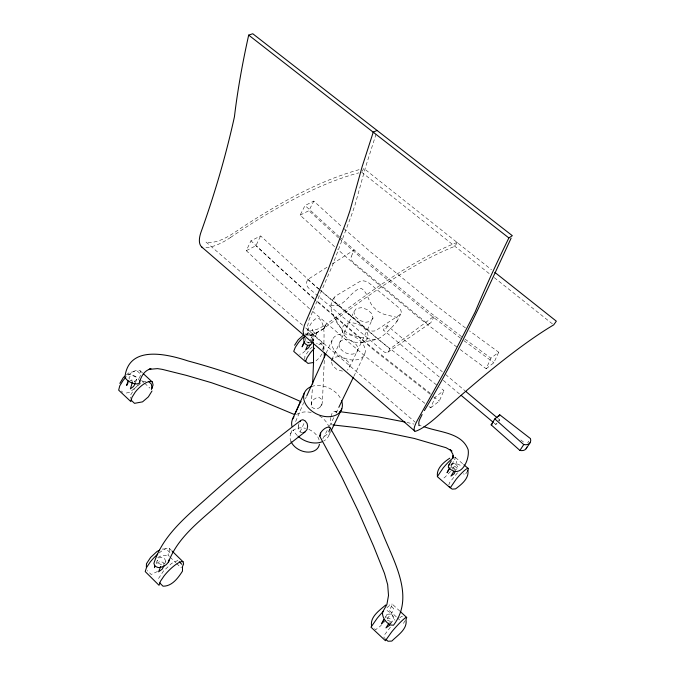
<?xml version="1.0" encoding="UTF-8"?>
<svg xmlns="http://www.w3.org/2000/svg" width="675" height="675" viewBox="0 0 675 675"><rect width="100%" height="100%" fill="white"/><g stroke="black" fill="none" stroke-linecap="round" stroke-linejoin="round"><path stroke-width="0.51" stroke-dasharray="3.38 2.53" d="M324.278 360.442L322.414 401.692L321.781 405.11L319.638 407.616L317.25 408.746L314.246 408.628L311.977 407.287L311.167 405.236L312.441 387.661M306.939 334.631A13.475 4.193 -49 0 1 312.128 334.058L312.027 336.884L310.441 340.267M312.137 334.058L323.882 344.174L323.722 346.967L322.507 349.498M304.695 359.454L304.881 356.392L309.462 349.498L312.567 346.705M312.787 341.314L313.073 337.146L309.732 334.26L306.543 334.564M321.781 405.11L321.815 404.595L319.638 407.59M311.167 405.236L311.707 402.317L313.909 399.33L316.254 397.913L319.385 397.592L321.671 399.423L322.414 401.692M323.198 350.705L323.165 345.845L319.798 342.942L316.499 343.718M330.834 417.454L330.556 420.491L331.813 424.828M302.67 432.802L300.046 431.949L298.595 429.148L298.502 424.6M298.316 426.203L299.008 423.487M331.037 416.559L331.754 413.885L333.636 411.564L338.774 411.539M439.29 376.979L383.586 330.168L384.007 328.607L385.889 326.371L387.349 325.704L442.311 371.756M387.349 325.704L386.927 327.265L385.054 329.493L383.586 330.168M399.878 611.162L392.302 604.15L391.753 606.116L389.104 610.183L396.605 617.153M334.26 297.473C324.236 309.757 339.736 322.448 343.297 333.712M454.343 457.329A14.107 2.32 -49.4 0 1 455.524 457.574L452.225 464.003L458.241 469.193M451.651 464.164L451.035 466.087L452.427 468.315L455.001 469.522L457.253 469.007L457.861 467.075L456.477 464.864L453.904 463.657L451.651 464.164L450.706 465.826M390.665 623.717L392.825 620.578L393.652 618.072L392.15 615.33L389.222 613.955L386.556 614.739L385.087 617.228M135.548 382.531L136.662 379.164L135.616 376.962L132.933 375.697L130.157 376.11L128.925 377.975L129.954 380.185L132.663 381.459M376.085 134.063L365.428 167.493L355.084 204.795L351.557 215.047L332.454 265.477L308.998 319.942L307.589 326L307.716 328.286L308.897 330.666M386.556 614.739L385.72 617.245L387.214 619.996L390.167 621.38L392.825 620.578M448.757 485.055L449.66 482.465L457.523 472.787M329.771 429.047L327.232 434.118L322.557 438.075M139.354 378.295L140.957 373.781L140.257 370.862A14.968 5.763 -45.9 0 0 126.276 376.962M156.119 563.178L158.473 558.023L161.561 557.288L164.59 558.714L165.805 561.465L164.801 563.887M290.621 433.755L292.562 429.038M295.667 421.495L303.699 402.578M360.568 342.647L376.574 339.449L380.852 337.331L386.176 333.053L395.449 323.612L397.583 319.95L396.892 317.377C389.416 315.25 380.396 315.048 374.887 308.424C368.187 303.176 368.398 292.326 361.041 288.293C350.038 290.351 344.444 309.386 331.163 305.032L330.843 305.243M326.987 267.258L307.69 279.543L306.72 281.88A4.801 3.299 59.9 0 0 308.779 288.166L383.451 351.447A4.919 3.468 55.8 0 0 388.749 351.262L389.88 348.975L434.43 315.942L431.165 322.169A4.717 3.459 55.6 0 1 425.959 322.456L353.287 262.398A4.607 3.299 60.1 0 1 351.363 256.314M304.737 336.302L308.627 327.569L311.943 322.051L315.25 318.988L319.098 318.406C327.038 326.506 322.608 340.9 324.304 351.287M429.005 406.536L430.658 407.81L435.282 397.102L443.914 390.504L439.805 387.374M430.658 407.81L439.256 401.178L443.914 390.504M312.314 342.098L317.714 331.813L315.765 333.619L316.761 332.767L314.111 333.18L314.82 333.146L312.77 331.366L313.293 332.125L312.567 329.451L313.436 341.533M351.371 256.323L354.181 249.944L331.374 264.465M457.102 242.435C408.535 261.714 367.166 294.46 325.35 324.97L324.008 328.531L325.51 325.105L316.803 329.459L309.538 331.138L306.492 334.868M324.008 328.531L325.519 325.114M305.429 398.765L306.298 396.866M326.185 353.076L332.235 339.753M460.215 349.54L486.135 368.727L490.928 358.189L498.698 352.223L469.606 330.952M389.99 624.409L391.188 621.776L389.998 618.705L386.868 617.752L383.619 619.717M486.135 368.727L493.889 362.72L498.698 352.223M342.436 371.149L336.69 369.352L332.412 365.428L331.256 360.906L353.86 311.884L356.24 308.559L361.353 307.682L367.234 309.572L371.689 313.512L373.013 318.026L349.751 366.702L347.431 370.128M300.046 431.949L305.176 420.871M494.176 423.107L495.788 424.465L496.454 423.039M499.019 421.267L499.686 419.842L498.074 418.492M309.555 308.737L274.32 277.104L246.308 250.67L250.957 240.823L260.618 235.904L318.718 289.069M246.308 250.67L255.926 245.708L260.618 235.904M333.779 417.707L328.607 427.79M336.057 412.999L338.344 408.299M353.852 376.321L364.795 353.742M329.062 435.021L330.429 432.219M396.816 321.823L400.756 313.9M334.589 246.704L300.139 215.156L305.016 205.521L313.799 201.099L341.812 226.724M300.139 215.156L308.897 210.693L313.799 201.099M305.108 339.82L305.935 338.192M322.861 438.64L328.126 428.701M165.805 561.465L164.489 563.937L161.401 564.688L158.355 563.254L157.14 560.495M362.062 171.391L363.825 168.412L491.543 269.772M138.198 384.379L137.202 386.016L129.954 392.167L125.094 393.339M467.581 471.023L464.999 475.04L463.497 473.74M457.253 242.561L454.84 246.274C405.751 266.06 363.867 299.211 321.502 330.109A67.129 21.372 -50.1 0 1 308.348 335.905M136.662 379.164L135.439 381.029L133.591 381.316M527.707 442.775L528.812 441.104M322.009 353.902L319.402 357.792L314.508 362.239M403.355 623.422L406.072 619.38M373.013 318.026L370.693 321.393L365.572 322.312L359.615 320.414L355.134 316.415L353.86 311.884M331.256 360.906L333.636 357.522L338.614 356.552L344.292 358.332L348.545 362.205L349.751 366.702M452.242 469.201L455.625 464.67L456.865 461.109L454.663 459.202M387.104 618.882L392.707 611.55L393.652 608.588L389.543 604.783M390.445 627.134L384.733 634.584L383.839 637.386L385.214 638.677M306.349 334.741L309.395 331.02M385.695 620.384L380.067 626.366L375.646 629.691L373.604 627.775M450.546 471.471L444.563 477.605L441.982 479.039M305.21 350.857L302.147 353.616L299.624 354.232M126.385 374.929L129.33 372.457L137.388 371.132L140.856 374.347M399.735 617.853L401.887 616.216L403.262 617.49M495.788 424.465L497.078 423.579M387.863 352.249L430.287 323.156M498.403 420.727L499.686 419.842M323.848 328.396L321.359 329.982A67.12 21.381 -50.1 0 1 308.205 335.787M156.558 563.439L159.983 561.423L163.156 562.393L163.882 564.73M129.338 381.282L131.625 379.974L134.435 380.793L134.992 382.514M157.537 571.463L151.192 574.467L147.277 570.586M177.896 560.436L171.653 563.38L163.46 571.075L158.228 578.939L158.642 580.61M157.756 557.474L161.873 555.542L165.189 555.263L168.227 556.571M359.075 169.678C318.828 180.892 282.091 201.774 247.101 224.134C234.773 231.744 222.252 243.27 206.719 242.595L205.883 241.945L302.51 325.156M145.893 381.24L142.054 382.126L134.688 388.387L130.115 395.854L130.672 398.385M451.246 463.919C454.798 463.134 459.321 463.683 461.658 466.737M311.04 342.605L308.72 342.951L306.256 341.795L305.497 340.478M162.211 549.096L166.05 548.842L169.99 552.698L170.353 554.445M306.29 335.129L308.745 335.011L310.998 336.479L312.154 338.437L312.39 340.436M375.435 339.694C359.412 337.399 340.647 335.855 334.665 317.461M127.558 374.127C132.292 374.304 137.295 376.582 139.725 380.776M406.957 422.457L413.826 424.06M418.399 425.208L421.141 425.891M306.534 341.871L309.133 342.605M451.642 467.463L454.402 468.256L455.136 469.952M387.045 610.554L389.888 612.335L393.061 615.988L394.968 620.308M461.675 336.682L425.183 308.753L362.188 256.922L340.234 237.6M465.016 339.137L490.928 358.189M463.953 340.681L493.889 362.72M456.865 347.068L420.365 318.963L357.345 266.819L337.728 249.48M308.728 330.514L309.378 331.003M436.514 384.868L379.232 340.208L319.511 289.744M465.446 327.915L433.316 303.328L370.668 252.011L343.373 228.091M430.321 393.297L370.238 346.224L314.989 299.287M430.22 394.242L374.566 350.561L314.845 299.81M433.502 396.765L439.256 401.178M460.62 338.234L428.473 313.487L365.799 261.866L339.263 238.511M424.87 403.346L365.605 356.611L310.357 309.42M520.83 439.957L524.956 443.163M361.623 172.133L490.16 274.362M494.286 277.644L552.859 324.228M445.542 374.465L464.94 390.724M443.323 380.371L459.464 393.938M307.69 279.543L320.456 290.326M321.258 291.001L389.88 348.975M314.187 298.612L278.961 267.14L250.957 240.823M314.044 299.135L255.926 245.708M305.707 327.907L415.226 422.229M455.524 457.566L463.101 464.096M339.449 236.908L305.016 205.521M338.487 237.819L308.897 210.693M140.257 370.862L142.535 372.971M141.615 380.396L143.876 382.497M144.627 383.198L149.909 388.1M397.356 617.844L399.608 619.937M121.357 390.985L122.74 392.276M159.131 552.968A17.128 4.657 -45.7 0 1 169.231 548.269L171.416 550.403M169.391 556.428L167.948 555.01L169.864 550.606L169.231 548.269M170.108 557.128L175.88 562.781M176.597 563.49L180.917 567.726M335.028 411.151L336.378 412.526M310.711 339.01L311.858 340.976M230.605 237.423A413.007 127.896 -46.1 0 1 358.779 172.859M230.605 237.423A64.792 27.532 -50.2 0 1 205.2 247.717M329.501 429.182A19.913 14.403 25.2 0 1 323.671 441.045M297.295 435.502A19.913 14.403 25.2 0 1 293.144 429.857M296.511 414.517A19.913 14.403 25.2 0 1 311.428 412.552M319.435 415.851A19.913 14.403 25.2 0 1 329.316 428.288M311.504 386.539A20.351 14.361 25.2 0 1 340.656 398.604M291.085 441.72A15.432 11.298 25.2 0 1 305.598 428.338M308.88 429.427A15.432 11.298 25.2 0 1 319.309 440.724M386.952 607.728A16.284 2.042 -48.6 0 1 392.293 604.15M318.777 344.849A13.525 4.042 -49 0 1 323.882 344.174M399.845 314.778L376.211 330.303A7.433 4.843 25.6 0 1 366.314 328.556L336.428 303.328A7.366 4.75 24.1 0 1 335.576 296.072L359.826 281.517A7.197 4.539 24.7 0 1 369.368 283.306L398.647 307.572A7.265 4.624 26.1 0 1 399.853 314.786M334.749 350.873A17.702 11.838 25.2 0 0 363.724 355.826A17.702 11.838 25.2 0 0 347.034 334.184A17.702 11.838 25.2 0 0 334.749 350.873M340.757 348.992A9.914 6.632 25.2 0 0 356.999 351.835A9.914 6.632 25.2 0 0 347.718 339.685A9.914 6.632 25.2 0 0 340.757 348.992M344.571 335.652A13.601 8.969 25.2 0 0 366.812 339.584A13.601 8.969 25.2 0 0 353.962 323.063A13.601 8.969 25.2 0 0 344.571 335.652"/><path stroke-width="1.01" d="M324.312 357.64L324.321 352.983M182.503 567.734L182.478 571.168C178.09 577.986 171.982 586.398 163.004 586.187L159.713 582.922M146.357 567.177L146.467 563.726L150.601 557.44L157.148 551.357L159.68 550.226M312.643 384.083L313.521 362.433L313.462 342.487M301.134 401.785C264.634 385.206 226.859 371.36 188.131 360.982C167.189 354.054 128.427 344.613 124.9 377.342C127.373 381.527 132.401 383.83 137.16 383.948L139.523 382.944L139.725 380.776M451.305 460.848L448.622 465.278L448.31 467.319C460.055 480.127 469.969 460.426 468.129 449.618C461.599 432.228 438.927 432.515 424.027 426.659M453.313 455.473L453.052 457L452.883 454.283L450.166 449.575L451.955 451.094L446.065 447.719L414.34 438.463L378.726 430.996L355.793 427.511L332.8 424.921M330.075 428.186L329.662 427.047C325.628 426.811 322.448 430.068 320.397 433.181L319.823 436.134L320.498 437.645L341.778 477.09L358.113 510.865L373.562 546.109L384.472 573.345L387.669 584.66L388.513 595.443L386.893 604.496L382.48 612.343C382.185 617.642 385.906 622.553 390.428 624.991L393.5 625.219C415.758 596.101 392.614 559.617 381.637 530.786C366.424 495.543 349.372 461.076 330.134 427.857M452.765 457.793L453.22 455.735M300.409 420.727C269.426 444.209 239.549 469.142 210.423 494.893C188.688 514.713 163.055 534.144 153.9 563.38L154.963 566.232L158.127 567.565C163.046 567.624 168.463 564.418 169.315 559.313M128.081 380.776L126.672 385.442L128.098 382.649M132.376 382.387L130.359 388.884L133.608 386.412L135.27 383.375M139.523 382.944C140.729 376.667 144.349 370.347 150.989 368.752L149.032 369.36L157.511 368.618L162.228 369.352L186.443 375.393L211.385 382.683L252.838 397.119L294.713 414.652L300.156 402.519M406.072 619.38L406.696 617.473L400.629 611.862M377.038 130.427L373.241 132.199L362.062 166.919L349.996 210.549L346.528 220.742L327.653 270.92L304.4 325.156L303.041 331.163L303.893 335.121M467.581 471.023L468.408 468.669L463.86 464.746M151.419 389.5L153.073 385.003L152.423 382.118L143.303 373.672M154.423 567.667L155.098 565.869M160.701 566.468L158.608 571.809L162.278 569.092L164.126 565.507M319.84 436.168L320.768 433.822L320.397 433.181M168.505 562.047C178.605 534.921 204.078 518.223 224.168 498.977C250.349 475.841 277.147 453.398 304.838 432.093L307.032 429.545L307.631 426.119L307.083 423.461L305.176 420.871L302.881 419.715L301.05 420.247L299.843 421.799M312.171 342.284L311.487 343.972L309.884 345.195L307.462 345.305L305.235 343.87L304.028 341.837L303.691 338.909L304.737 336.302M304.358 341.575L302.096 346.832L303.801 343.448M307.572 345.566L305.657 349.92L308.661 347.659L310.053 344.917M182.031 567.557L183.608 564.055L183.052 561.777L172.142 551.112M292.359 419.529L304.324 393.002M306.728 395.913L325.755 354.029M455.498 470.804L454.148 473.766L450.959 476.103L453.988 471.167M511.127 238.14C484.076 296.561 457.76 355.379 424.373 410.594M338.799 407.363L353.396 377.257M330.885 431.283L341.828 408.873M448.807 469.142L447.053 472.711L450.039 467.741M383.619 619.717L381.594 623.81L384.176 619.709M422.12 414.509C420.711 417.884 417.538 421.909 419.2 425.655M119.821 383.375L123.441 377.409L124.909 376.169M152.002 390.985L148.357 396.875L142.552 401.853L134.519 403.338L131.043 400.073M491.138 424.845L494.817 418.913L499.745 414.788L530.466 438.598A8.969 5.889 33.2 0 1 523.766 444.58L519.91 450.444L491.138 424.845L492.548 423.664M498.69 416.483L499.745 414.788M389.112 623.008L385.965 627.902L389.585 625.286M294.604 345.22L298.232 339.719L303.193 335.289M526.112 448.732L529.985 442.884M382.48 612.343L383.535 611.01M385.703 604.994C379.679 610.318 369.968 616.646 371.562 625.86M448.622 465.278L449.786 464.468M494.826 272.371L556.335 321.182L553.677 324.886A437.054 64.041 -48.1 0 0 438.936 415.015A69.559 14.209 -50 0 1 415.201 431.342A36.028 7.265 -49.7 0 1 418.508 418.281L445.643 369.605L475.132 312.019A885.963 127.347 -54.5 0 1 508.874 237.938L512.325 235.685L252.771 33.75L248.687 35.108A816.261 245.945 -59.8 0 0 234.419 116.851C225.855 155.773 214.625 194.096 201.201 231.618A33.598 14.091 -49.6 0 0 202.618 247.666M449.786 458.198C443.872 462.012 436.202 468.458 437.459 476.331M303.396 432.565L304.838 432.093M313.681 362.458L307.994 363.412L305.302 361.066M339.736 411.64L376.886 416.602L405.093 422.061M373.241 132.199L508.874 237.938M248.687 35.108L373.452 132.376M465.742 391.399L497.264 417.817M461.084 395.297L493.366 422.432M201.774 247.033L414.728 431.055M449.187 486.557L452.132 489.13L455.557 488.886C461.219 484.718 469.133 478.533 467.927 470.644M494.817 418.913L523.766 444.58M148.517 381.442L151.31 384.024L152.086 388.302M385.898 639.318L387.956 641.25L391.829 641.064C397.516 635.344 407.514 629.26 406.021 620.047M179.213 561.727L181.862 564.317M322.009 441.821A19.913 14.403 25.2 0 1 298.055 436.219M291.904 426.296A19.913 14.403 25.2 0 1 293.971 416.829M341.449 400.359A20.351 14.361 25.2 0 1 330.952 416.543A20.351 14.361 25.2 0 1 306.248 405.143A20.351 14.361 25.2 0 1 311.504 386.539M319.427 444.243A15.432 11.298 25.2 0 1 306.72 452.039A15.432 11.298 25.2 0 1 291.085 441.72M526.787 447.213A8.927 5.898 33.3 0 1 519.91 450.453M183.052 561.777A17.212 4.438 -46 0 0 164.168 575.783L160.422 581.302L159.03 585.301L145.201 571.556L146.526 567.523L150.23 562.005A17.128 4.657 -45.7 0 1 157.663 554.209M406.696 617.473A16.36 1.806 -48.8 0 0 391.736 631.834L385.408 640.71L370.98 627.159L377.198 618.249A16.284 2.042 -48.6 0 1 383.569 611.086M152.423 382.126A15.027 5.603 -46.1 0 0 135.245 392.116L131.971 397.339L130.84 401.583L118.665 390.15L119.745 385.881L122.985 380.658A14.968 5.763 -45.9 0 1 125.567 377.679M314.558 348.216A13.525 4.042 -49 0 0 310.365 352.806L307.1 357.615L305.471 361.623L293.709 351.363L295.296 347.338L298.519 342.529A13.475 4.193 -49 0 1 304.881 336.091M468.408 468.669A14.167 2.143 -49.4 0 0 456.106 479.318L450.225 487.89L437.316 476.634L443.112 468.037A14.107 2.32 -49.4 0 1 453.76 457.625"/></g></svg>
